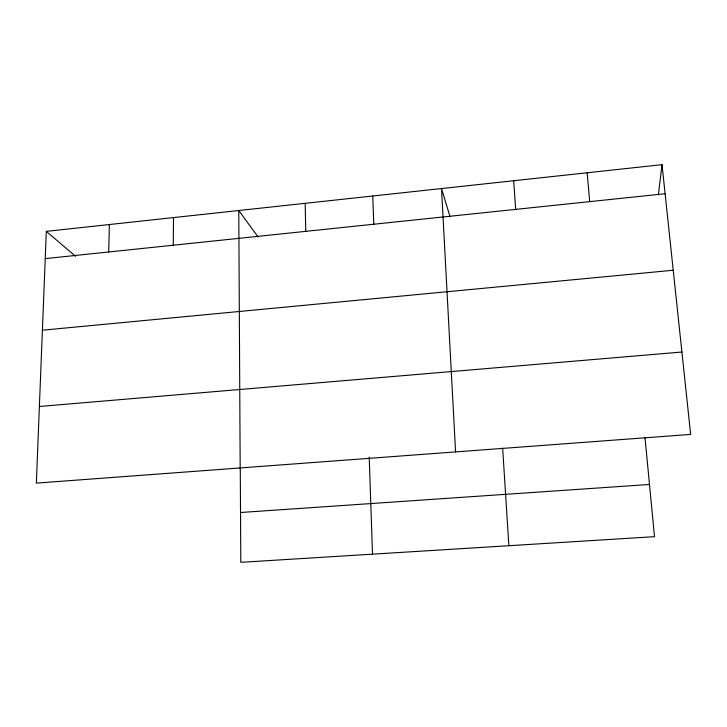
<?xml version="1.0" encoding="UTF-8"?>
<svg xmlns="http://www.w3.org/2000/svg" width="727" height="727" viewBox="0 0 727 727"><rect width="100%" height="100%" fill="white"/><g stroke="black" fill="none" stroke-linecap="round" stroke-linejoin="round"><path stroke-width="1.09" d="M173.253 245.217L173.526 217.582M108.696 251.978L109.377 224.534M46.31 231.368L36.35 483.119L690.65 434.41L662.024 164.665L46.31 231.368L75.59 256.304M658.335 194.936L662.024 164.665M45.238 258.621L665.114 193.736M42.402 330.203L673.229 270.244M39.385 406.484L681.908 352.022M240.519 512.508L649.493 484.464M258.094 236.947L238.774 210.512L240.183 467.943M450.031 216.655L441.516 188.557L455.575 451.912M644.985 437.481L654.5 536.68L240.801 562.334L240.273 467.861M587.152 172.772L589.697 201.624M513.662 180.732L515.679 209.376M502.648 448.205L508.882 545.713M372.742 195.999L373.787 224.225M369.198 457.129L372.515 554.165M305.176 203.324L305.767 231.35"/></g></svg>
